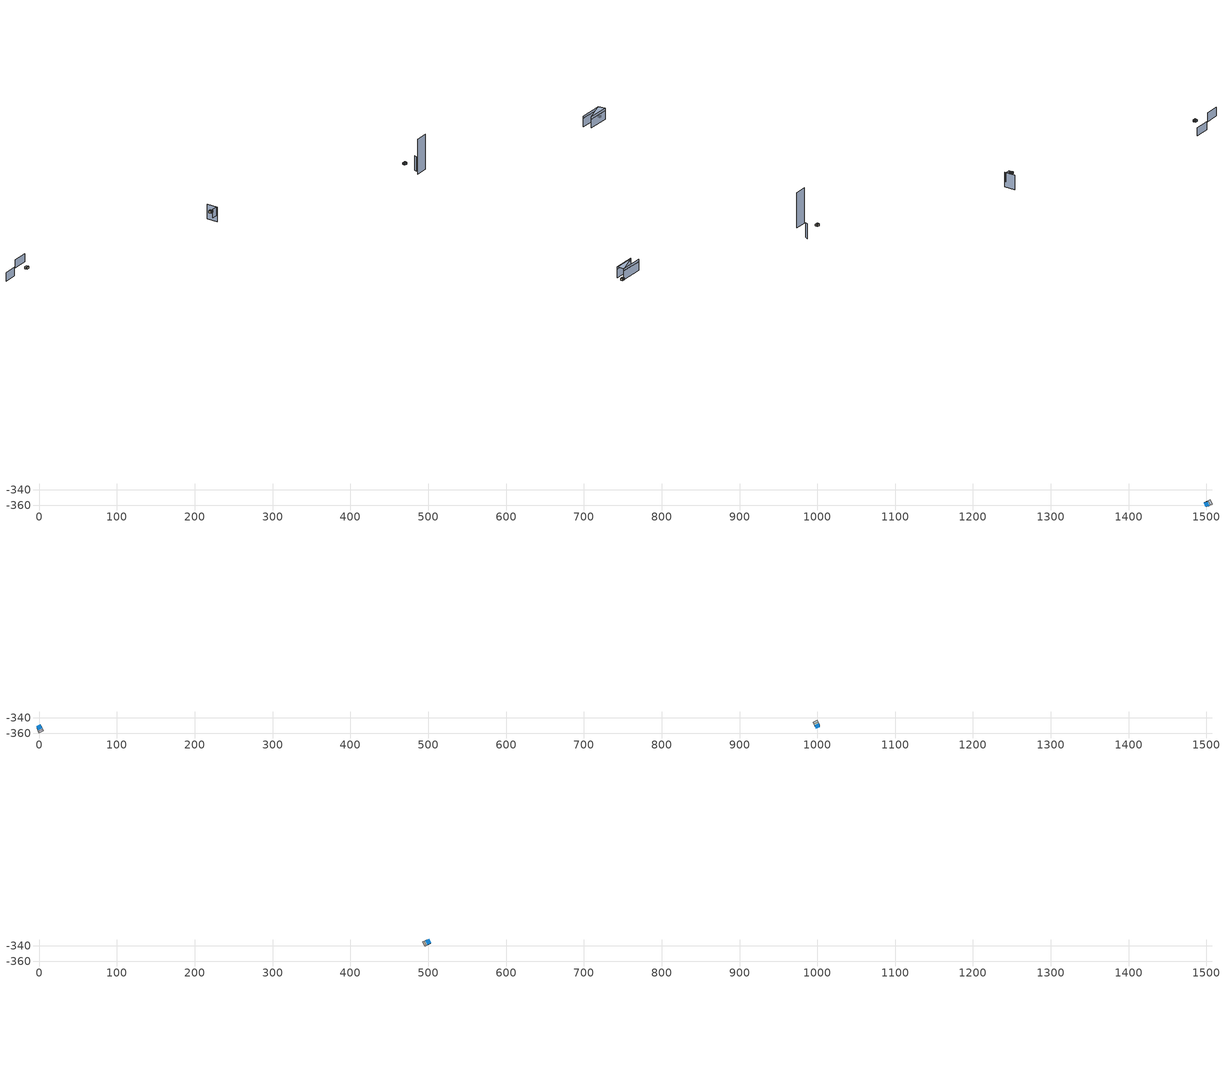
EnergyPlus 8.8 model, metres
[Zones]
3Perim
 floor adiabatic (115mmSandLimeBrick): 1498.83,-355.83 1502.48,-354.15 1505,-359.59 1501.35,-361.28 z0
 wall outside (U0-5): 1498.83,-355.83 1501.35,-361.28 z0:4.36
 wall to 3Core (115mmSandLimeBrick): 1505,-359.59 1502.48,-354.15 z0:4.36
 wall adiabatic (115mmSandLimeBrick): 1501.35,-361.28 1505,-359.59 / 1502.48,-354.15 1498.83,-355.83 z0:4.36
 window (Single): 1498.88,-355.92 1501.31,-361.19 z0.85:3.56
 ceiling adiabatic (115mmSandLimeBrick): 1498.83,-355.83 1501.35,-361.28 1504.39,-359.87 1501.88,-354.43 z4.36
 roof outside (U0-4): 1501.88,-354.43 1504.39,-359.87 1505,-359.59 1502.48,-354.15 z4.36
3Core
 floor adiabatic (115mmSandLimeBrick): 1502.48,-354.15 1504.59,-353.17 1507.11,-358.62 1505,-359.59 z0
 wall adiabatic (115mmSandLimeBrick): 1505,-359.59 1507.11,-358.62 1504.59,-353.17 1502.48,-354.15 z0:4.36
 ceiling adiabatic (115mmSandLimeBrick): 1502.48,-354.15 1505,-359.59 1506.76,-358.78 1504.24,-353.33 z4.36
 roof outside (U0-4): 1504.24,-353.33 1506.76,-358.78 1507.11,-358.62 1504.59,-353.17 z4.36
0Perim
 floor adiabatic (115mmSandLimeBrick): 2.78,-351.21 4.43,-354.88 -1.04,-357.34 -2.69,-353.68 z8.72
 wall outside (U0-5): 2.78,-351.21 -2.69,-353.68 z8.72:13.09
 wall to 0Core (115mmSandLimeBrick): -1.04,-357.34 4.43,-354.88 z8.72:13.09
 wall adiabatic (115mmSandLimeBrick): -2.69,-353.68 -1.04,-357.34 / 4.43,-354.88 2.78,-351.21 z8.72:13.09
 window (Single): 2.68,-351.25 -2.6,-353.64 z9.57:12.28
 ceiling adiabatic (115mmSandLimeBrick): 2.78,-351.21 -2.69,-353.68 -1.32,-356.73 4.15,-354.27 z13.09
 roof outside (U0-4): 4.15,-354.27 -1.32,-356.73 -1.04,-357.34 4.43,-354.88 z13.09
0Core
 floor adiabatic (115mmSandLimeBrick): 4.43,-354.88 5.38,-357 -0.09,-359.46 -1.04,-357.34 z8.72
 wall adiabatic (115mmSandLimeBrick): -1.04,-357.34 -0.09,-359.46 5.38,-357 4.43,-354.88 z8.72:13.09
 ceiling adiabatic (115mmSandLimeBrick): 4.43,-354.88 -1.04,-357.34 -0.24,-359.11 5.22,-356.64 z13.09
 roof outside (U0-4): 5.22,-356.64 -0.24,-359.11 -0.09,-359.46 5.38,-357 z13.09
2Perim
 floor adiabatic (115mmSandLimeBrick): 997.21,-351.79 995.61,-348.1 1001.12,-345.72 1002.71,-349.41 z8.72
 wall outside (U0-5): 997.21,-351.79 1002.71,-349.41 z8.72:13.09
 wall to 2Core (115mmSandLimeBrick): 1001.12,-345.72 995.61,-348.1 z8.72:13.09
 wall adiabatic (115mmSandLimeBrick): 1002.71,-349.41 1001.12,-345.72 / 995.61,-348.1 997.21,-351.79 z8.72:13.09
 window (Single): 997.3,-351.75 1002.62,-349.45 z9.57:12.28
 ceiling adiabatic (115mmSandLimeBrick): 997.21,-351.79 1002.71,-349.41 1001.39,-346.33 995.88,-348.71 z13.09
 roof outside (U0-4): 995.88,-348.71 1001.39,-346.33 1001.12,-345.72 995.61,-348.1 z13.09
2Core
 floor adiabatic (115mmSandLimeBrick): 995.61,-348.1 994.69,-345.97 1000.2,-343.59 1001.12,-345.72 z8.72
 wall adiabatic (115mmSandLimeBrick): 1001.12,-345.72 1000.2,-343.59 994.69,-345.97 995.61,-348.1 z8.72:13.09
 ceiling adiabatic (115mmSandLimeBrick): 995.61,-348.1 1001.12,-345.72 1000.35,-343.94 994.84,-346.32 z13.09
 roof outside (U0-4): 994.84,-346.32 1000.35,-343.94 1000.2,-343.59 994.69,-345.97 z13.09
1Perim
 floor adiabatic (115mmSandLimeBrick): 501.1,-337.94 497.41,-339.53 495.03,-334.03 498.72,-332.43 z13.09
 wall outside (U0-5): 501.1,-337.94 498.72,-332.43 z13.09:17.45
 wall to 1Core (115mmSandLimeBrick): 495.03,-334.03 497.41,-339.53 z13.09:17.45
 wall adiabatic (115mmSandLimeBrick): 498.72,-332.43 495.03,-334.03 / 497.41,-339.53 501.1,-337.94 z13.09:17.45
 window (Single): 501.06,-337.85 498.76,-332.52 z13.94:16.64
 ceiling adiabatic (115mmSandLimeBrick): 501.1,-337.94 498.72,-332.43 495.64,-333.76 498.02,-339.27 z17.45
 roof outside (U0-4): 498.02,-339.27 495.64,-333.76 495.03,-334.03 497.41,-339.53 z17.45
1Core
 floor adiabatic (115mmSandLimeBrick): 497.41,-339.53 495.27,-340.46 492.89,-334.95 495.03,-334.03 z13.09
 wall adiabatic (115mmSandLimeBrick): 495.03,-334.03 492.89,-334.95 495.27,-340.46 497.41,-339.53 z13.09:17.45
 ceiling adiabatic (115mmSandLimeBrick): 497.41,-339.53 495.03,-334.03 493.25,-334.79 495.63,-340.3 z17.45
 roof outside (U0-4): 495.63,-340.3 493.25,-334.79 492.89,-334.95 495.27,-340.46 z17.45
shading: -6.76,-321.86 29.07,-306.33 z0:18.93; -63.67,-371.9 -31.56,-356.89 / 513.57,-333.03 501.27,-338.34 / 1499.47,-357.28 1444.75,-380.91 / 1456.48,-394.72 1506.75,-373 z0:20.57; 504.8,-311.56 514.88,-336 / 1026.86,-344.37 1026.04,-351.11 z-13.82:21.18; 1030.99,-379.76 1003.52,-391.43 z0:84.06; 1499.47,-357.28 1444.75,-380.91 / 1456.48,-394.72 1506.75,-373 z20.57:26.17; 1456.48,-394.72 1506.75,-373 1499.47,-357.28 z26.17
[Site:GroundTemperature:BuildingSurface]
14, 14, 14, 14, 14, 14, 14, 14, 14, 14, 14, 14
[Site:GroundReflectance]
0.2, 0.2, 0.2, 0.2, 0.2, 0.2, 0.2, 0.2, 0.2, 0.2, 0.2, 0.2
[Site:GroundReflectance:SnowModifier]
1, 1
[Building]
Building: North Axis {deg}=0; Terrain=Suburbs; Loads Convergence Tolerance Value=.04; Temperature Convergence Tolerance Value {deltaC}=.4; Solar Distribution=MinimalShadowing; Maximum Number of Warmup Days=25
[Construction]
115mmSandLimeBrick: Plaster_0.005_115mmSandLimeBrick, Sand-Lime Brick_0.08_115mmSandLimeBrick, Plaster_0.08_115mmSandLimeBrick
U0-5: XPS Board_0.01_U0-5, General Concrete_0.2_U0-5
U0-4: XPS Board_0.06_U0-4, General Concrete_0.2_U0-4
Single: Generic Clear Glass 6mm_0.006_Single
[Material] Roughness=Rough; Thermal Absorptance=0.9
Name | Thickness {m} | Conductivity {W/m-K} | Density {kg/m3} | Specific Heat {J/kg-K} | Solar Absorptance | Visible Absorptance
Plaster_0.005_115mmSandLimeBrick | 0.005 | 1 | 2000 | 1130 | 0.6 | 0.6
Sand-Lime Brick_0.08_115mmSandLimeBrick | 0.08 | 0.56 | 1200 | 1000 | 0.6 | 0.6
Plaster_0.08_115mmSandLimeBrick | 0.08 | 1 | 2000 | 1130 | 0.6 | 0.6
XPS Board_0.01_U0-5 | 0.01 | 0.034 | 35 | 1400 | 0.6 | 0.6
General Concrete_0.2_U0-5; General Concrete_0.2_U0-4 | 0.2 | 2 | 2400 | 950 | 0.7 | 0.7
XPS Board_0.06_U0-4 | 0.06 | 0.034 | 35 | 1400 | 0.6 | 0.6
[WindowMaterial:Glazing]
Generic Clear Glass 6mm_0.006_Single: Optical Data Type=SpectralAverage; Window Glass Spectral Data Set=SpectralAverage; Thickness {m}=0.006; Solar Transmittance at Normal Incidence=0.68; Front Side Solar Reflectance at Normal Incidence=0.09; Back Side Solar Reflectance at Normal Incidence=0.1; Visible Transmittance at Normal Incidence=0.81; Front Side Visible Reflectance at Normal Incidence=0.11; Back Side Visible Reflectance at Normal Incidence=0.12; Infrared Transmittance at Normal Incidence=0; Front Side Infrared Hemispherical Emissivity=0.2; Back Side Infrared Hemispherical Emissivity=0.2; Conductivity {W/m-K}=0.9; Dirt Correction Factor for Solar and Visible Transmittance=1
[EnergyManagementSystem:Sensor]
Name | Output:Variable or Output:Meter Index Key | Output:Variable or Output:Meter
OutdoorTemp | Environment | Site Outdoor Air Drybulb Temperature
OutdoorRelHumid | Environment | Site Outdoor Air Relative Humidity
USRNATVENT_0Perim; USRNATVENT_1Perim; USRNATVENT_2Perim; USRNATVENT_3Perim | AllOff | Schedule Value
[Zone] Type=1; Multiplier=1; Zone Inside Convection Algorithm=TARP; Zone Outside Convection Algorithm=DOE-2
Name | Volume {m3} | Floor Area {m2}
0Perim; 1Perim; 2Perim; 3Perim | 105.211 | 24.1214
0Core; 1Core; 2Core; 3Core | 60.8451 | 13.9499
[People] Number of People Schedule=AllOn; Number of People Calculation Method=People/Area; People per Zone Floor Area {person/m2}=0.5; Fraction Radiant=0.3; Sensible Heat Fraction=AUTOCALCULATE; Carbon Dioxide Generation Rate {m3/s-W}=3.82e-08; Enable ASHRAE 55 Comfort Warnings=No; Mean Radiant Temperature Calculation Type=ZoneAveraged; Clothing Insulation Calculation Method=DynamicClothingModelASHRAE55; Thermal Comfort Model 1 Type=AdaptiveASH55
Name | Zone or ZoneList | Activity Level Schedule | Work Efficiency Schedule | Air Velocity Schedule
People 0Perim | 0Perim | 0PerimPeopleActivity | 0PerimWorkEfficiency | 0PerimAirVelocity
People 0Core | 0Core | 0CorePeopleActivity | 0CoreWorkEfficiency | 0CoreAirVelocity
People 1Perim | 1Perim | 1PerimPeopleActivity | 1PerimWorkEfficiency | 1PerimAirVelocity
People 1Core | 1Core | 1CorePeopleActivity | 1CoreWorkEfficiency | 1CoreAirVelocity
People 2Perim | 2Perim | 2PerimPeopleActivity | 2PerimWorkEfficiency | 2PerimAirVelocity
People 2Core | 2Core | 2CorePeopleActivity | 2CoreWorkEfficiency | 2CoreAirVelocity
People 3Perim | 3Perim | 3PerimPeopleActivity | 3PerimWorkEfficiency | 3PerimAirVelocity
People 3Core | 3Core | 3CorePeopleActivity | 3CoreWorkEfficiency | 3CoreAirVelocity
[ElectricEquipment] Schedule=AllOn; Design Level Calculation Method=Watts/Area; Watts per Zone Floor Area {W/m2}=35; Fraction Latent=0; Fraction Radiant=.2; Fraction Lost=0
Name | Zone or ZoneList
0Perim Equipment 1 | 0Perim
0Core Equipment 1 | 0Core
1Perim Equipment 1 | 1Perim
1Core Equipment 1 | 1Core
2Perim Equipment 1 | 2Perim
2Core Equipment 1 | 2Core
3Perim Equipment 1 | 3Perim
3Core Equipment 1 | 3Core
[Lights] Schedule=AllOn; Design Level Calculation Method=Watts/Area; Watts per Zone Floor Area {W/m2}=15; Return Air Fraction=0; Fraction Radiant=.42; Fraction Visible=.18; Fraction Replaceable=1
Name | Zone or ZoneList
0Perim General lighting | 0Perim
0Core General lighting | 0Core
1Perim General lighting | 1Perim
1Core General lighting | 1Core
2Perim General lighting | 2Perim
2Core General lighting | 2Core
3Perim General lighting | 3Perim
3Core General lighting | 3Core
[ZoneControl:Thermostat]
Name | Zone or ZoneList | Control Type Schedule | Control 1
0Perim Thermostat | 0Perim | 0PerimZoneControlTypeSched | Dual Setpoint - Zone 0Perim
0Core Thermostat | 0Core | 0CoreZoneControlTypeSched | Dual Setpoint - Zone 0Core
1Perim Thermostat | 1Perim | 1PerimZoneControlTypeSched | Dual Setpoint - Zone 1Perim
1Core Thermostat | 1Core | 1CoreZoneControlTypeSched | Dual Setpoint - Zone 1Core
2Perim Thermostat | 2Perim | 2PerimZoneControlTypeSched | Dual Setpoint - Zone 2Perim
2Core Thermostat | 2Core | 2CoreZoneControlTypeSched | Dual Setpoint - Zone 2Core
3Perim Thermostat | 3Perim | 3PerimZoneControlTypeSched | Dual Setpoint - Zone 3Perim
3Core Thermostat | 3Core | 3CoreZoneControlTypeSched | Dual Setpoint - Zone 3Core
[ThermostatSetpoint:DualSetpoint]
Name | Heating Setpoint Temperature Schedule | Cooling Setpoint Temperature Schedule
Dual Setpoint - Zone 0Perim | 0PerimHeating_SP_Sch | 0PerimCooling_SP_Sch
Dual Setpoint - Zone 0Core | 0CoreHeating_SP_Sch | 0CoreCooling_SP_Sch
Dual Setpoint - Zone 1Perim | 1PerimHeating_SP_Sch | 1PerimCooling_SP_Sch
Dual Setpoint - Zone 1Core | 1CoreHeating_SP_Sch | 1CoreCooling_SP_Sch
Dual Setpoint - Zone 2Perim | 2PerimHeating_SP_Sch | 2PerimCooling_SP_Sch
Dual Setpoint - Zone 2Core | 2CoreHeating_SP_Sch | 2CoreCooling_SP_Sch
Dual Setpoint - Zone 3Perim | 3PerimHeating_SP_Sch | 3PerimCooling_SP_Sch
Dual Setpoint - Zone 3Core | 3CoreHeating_SP_Sch | 3CoreCooling_SP_Sch
[Zone equipment]
0Perim: 0Perim Ideal Loads Air
0Core: 0Core Ideal Loads Air
1Perim: 1Perim Ideal Loads Air
1Core: 1Core Ideal Loads Air
2Perim: 2Perim Ideal Loads Air
2Core: 2Core Ideal Loads Air
3Perim: 3Perim Ideal Loads Air
3Core: 3Core Ideal Loads Air
[ZoneHVAC:IdealLoadsAirSystem] Maximum Heating Supply Air Temperature {C}=30; Minimum Cooling Supply Air Temperature {C}=18; Maximum Heating Supply Air Humidity Ratio {kgWater/kgDryAir}=0.01; Minimum Cooling Supply Air Humidity Ratio {kgWater/kgDryAir}=0.008; Heating Limit=NoLimit; Maximum Heating Air Flow Rate {m3/s}=100; Cooling Limit=NoLimit; Maximum Cooling Air Flow Rate {m3/s}=100; Heating Availability Schedule=AllOn; Cooling Availability Schedule=AllOn; Dehumidification Control Type=None; Humidification Control Type=None; Demand Controlled Ventilation Type=OccupancySchedule; Outdoor Air Economizer Type=NoEconomizer; Heat Recovery Type=None; Sensible Heat Recovery Effectiveness=0.7; Latent Heat Recovery Effectiveness=0.65
Name | Design Specification Outdoor Air Object
0Perim Ideal Loads Air | 0PerimMinFreshAir
0Core Ideal Loads Air | 0CoreMinFreshAir
1Perim Ideal Loads Air | 1PerimMinFreshAir
1Core Ideal Loads Air | 1CoreMinFreshAir
2Perim Ideal Loads Air | 2PerimMinFreshAir
2Core Ideal Loads Air | 2CoreMinFreshAir
3Perim Ideal Loads Air | 3PerimMinFreshAir
3Core Ideal Loads Air | 3CoreMinFreshAir
[DesignSpecification:OutdoorAir] Outdoor Air Method=Sum; Outdoor Air Flow per Person {m3/s-person}=0.002; Outdoor Air Flow per Zone Floor Area {m3/s-m2}=0.002; Outdoor Air Schedule=AllOn
0PerimMinFreshAir; 0CoreMinFreshAir; 1PerimMinFreshAir; 1CoreMinFreshAir; 2PerimMinFreshAir; 2CoreMinFreshAir; 3PerimMinFreshAir; 3CoreMinFreshAir
[ZoneVentilation:DesignFlowRate] Schedule=AllOn; Design Flow Rate Calculation Method=AirChanges/Hour; Air Changes per Hour {1/hr}=0; Ventilation Type=NATURAL; Fan Pressure Rise {Pa}=0; Fan Total Efficiency=1; Constant Term Coefficient=1; Temperature Term Coefficient=0; Velocity Term Coefficient=0; Velocity Squared Term Coefficient=0; Minimum Indoor Temperature {C}=18; Delta Temperature {deltaC}=1; Maximum Wind Speed {m/s}=40
Name | Zone or ZoneList
0Perim ScheduledVent | 0Perim
1Perim ScheduledVent | 1Perim
2Perim ScheduledVent | 2Perim
3Perim ScheduledVent | 3Perim
[EnergyManagementSystem:Actuator] Actuated Component Type=Schedule:Constant; Actuated Component Control Type=Schedule Value
Name | Actuated Component Unique
NATVENT_AVAIL_SCHED_ACTUATOR_0Perim | NATVENT_AVAIL_SCHED_0Perim
NATVENT_AVAIL_SCHED_ACTUATOR_1Perim | NATVENT_AVAIL_SCHED_1Perim
NATVENT_AVAIL_SCHED_ACTUATOR_2Perim | NATVENT_AVAIL_SCHED_2Perim
NATVENT_AVAIL_SCHED_ACTUATOR_3Perim | NATVENT_AVAIL_SCHED_3Perim
[EnergyManagementSystem:ProgramCallingManager]
My 0Perim_Setpoint_Schedule_Calculator_Example: BeginTimestepBeforePredictor; 0Perim_ErlEnforceBinary
My 1Perim_Setpoint_Schedule_Calculator_Example: BeginTimestepBeforePredictor; 1Perim_ErlEnforceBinary
My 2Perim_Setpoint_Schedule_Calculator_Example: BeginTimestepBeforePredictor; 2Perim_ErlEnforceBinary
My 3Perim_Setpoint_Schedule_Calculator_Example: BeginTimestepBeforePredictor; 3Perim_ErlEnforceBinary
[EnergyManagementSystem:Program]
0Perim_ErlEnforceBinary: IF (USRNATVENT_0Perim > 0); Set NATVENT_AVAIL_SCHED_ACTUATOR_0Perim = 1; ELSE; Set NATVENT_AVAIL_SCHED_ACTUATOR_0Perim = 0; ENDIF
1Perim_ErlEnforceBinary: IF (USRNATVENT_1Perim > 0); Set NATVENT_AVAIL_SCHED_ACTUATOR_1Perim = 1; ELSE; Set NATVENT_AVAIL_SCHED_ACTUATOR_1Perim = 0; ENDIF
2Perim_ErlEnforceBinary: IF (USRNATVENT_2Perim > 0); Set NATVENT_AVAIL_SCHED_ACTUATOR_2Perim = 1; ELSE; Set NATVENT_AVAIL_SCHED_ACTUATOR_2Perim = 0; ENDIF
3Perim_ErlEnforceBinary: IF (USRNATVENT_3Perim > 0); Set NATVENT_AVAIL_SCHED_ACTUATOR_3Perim = 1; ELSE; Set NATVENT_AVAIL_SCHED_ACTUATOR_3Perim = 0; ENDIF
[ZoneVentilation:WindandStackOpenArea] Opening Area {m2}=12.5617; Opening Effectiveness=0; Effective Angle {deg}=0; Height Difference {m}=0.676816; Discharge Coefficient for Opening=0.6; Minimum Indoor Temperature {C}=24; Maximum Indoor Temperature {C}=100; Delta Temperature {deltaC}=1; Minimum Outdoor Temperature {C}=22; Maximum Outdoor Temperature {C}=26; Maximum Wind Speed {m/s}=40
Name | Zone | Opening Area Fraction Schedule
0PerimNatVent_Buoy | 0Perim | NATVENT_AVAIL_SCHED_0Perim
1PerimNatVent_Buoy | 1Perim | NATVENT_AVAIL_SCHED_1Perim
2PerimNatVent_Buoy | 2Perim | NATVENT_AVAIL_SCHED_2Perim
3PerimNatVent_Buoy | 3Perim | NATVENT_AVAIL_SCHED_3Perim
[ZoneInfiltration:DesignFlowRate] Schedule=On; Design Flow Rate Calculation Method=AirChanges/Hour; Air Changes per Hour {1/hr}=2; Constant Term Coefficient=1; Temperature Term Coefficient=0; Velocity Term Coefficient=0; Velocity Squared Term Coefficient=0
Name | Zone or ZoneList
0PerimInfiltration | 0Perim
1PerimInfiltration | 1Perim
2PerimInfiltration | 2Perim
3PerimInfiltration | 3Perim
[WaterUse:Equipment]
Name | Peak Flow Rate {m3/s} | Flow Rate Fraction Schedule | Target Temperature Schedule | Hot Water Supply Temperature Schedule | Cold Water Supply Temperature Schedule
DHW 0Perim | 0 | equipOffice | DHW Supply Temperature 0Perim | DHW Supply Temperature 0Perim | DHW Mains Temperature 0Perim
DHW 0Core | 1.16249e-05 | 60HrWk | DHW Supply Temperature 0Core | DHW Supply Temperature 0Core | DHW Mains Temperature 0Core
DHW 1Perim | 0 | equipOffice | DHW Supply Temperature 1Perim | DHW Supply Temperature 1Perim | DHW Mains Temperature 1Perim
DHW 1Core | 1.16249e-05 | 60HrWk | DHW Supply Temperature 1Core | DHW Supply Temperature 1Core | DHW Mains Temperature 1Core
DHW 2Perim | 0 | equipOffice | DHW Supply Temperature 2Perim | DHW Supply Temperature 2Perim | DHW Mains Temperature 2Perim
DHW 2Core | 1.16249e-05 | 60HrWk | DHW Supply Temperature 2Core | DHW Supply Temperature 2Core | DHW Mains Temperature 2Core
DHW 3Perim | 0 | equipOffice | DHW Supply Temperature 3Perim | DHW Supply Temperature 3Perim | DHW Mains Temperature 3Perim
DHW 3Core | 1.16249e-05 | 60HrWk | DHW Supply Temperature 3Core | DHW Supply Temperature 3Core | DHW Mains Temperature 3Core
[Schedule:Constant]
On: On/Off, 1
0PerimPeopleActivity; 0CorePeopleActivity; 1PerimPeopleActivity; 1CorePeopleActivity; 2PerimPeopleActivity; 2CorePeopleActivity; 3PerimPeopleActivity; 3CorePeopleActivity: Any Number, 125.28
0PerimAirVelocity; 0CoreAirVelocity; 1PerimAirVelocity; 1CoreAirVelocity; 2PerimAirVelocity; 2CoreAirVelocity; 3PerimAirVelocity; 3CoreAirVelocity: Any Number, 0.2
0PerimWorkEfficiency; 0CoreWorkEfficiency; 1PerimWorkEfficiency; 1CoreWorkEfficiency; 2PerimWorkEfficiency; 2CoreWorkEfficiency; 3PerimWorkEfficiency; 3CoreWorkEfficiency: Any Number, 0
0PerimHeating_SP_Sch; 0PerimCooling_SP_Sch; 0CoreHeating_SP_Sch; 0CoreCooling_SP_Sch; 1PerimHeating_SP_Sch; 1PerimCooling_SP_Sch; 1CoreHeating_SP_Sch; 1CoreCooling_SP_Sch; 2PerimHeating_SP_Sch; 2PerimCooling_SP_Sch; 2CoreHeating_SP_Sch; 2CoreCooling_SP_Sch; 3PerimHeating_SP_Sch; 3PerimCooling_SP_Sch; 3CoreHeating_SP_Sch; 3CoreCooling_SP_Sch: Temperature, 24
0PerimZoneControlTypeSched; 0CoreZoneControlTypeSched; 1PerimZoneControlTypeSched; 1CoreZoneControlTypeSched; 2PerimZoneControlTypeSched; 2CoreZoneControlTypeSched; 3PerimZoneControlTypeSched; 3CoreZoneControlTypeSched: Any Number, 4
NATVENT_AVAIL_SCHED_0Perim; NATVENT_AVAIL_SCHED_1Perim; NATVENT_AVAIL_SCHED_2Perim; NATVENT_AVAIL_SCHED_3Perim: Fraction, 1
DHW Supply Temperature 0Perim; DHW Supply Temperature 0Core; DHW Supply Temperature 1Perim; DHW Supply Temperature 1Core; DHW Supply Temperature 2Perim; DHW Supply Temperature 2Core; DHW Supply Temperature 3Perim; DHW Supply Temperature 3Core: Temperature, 65
DHW Mains Temperature 0Perim; DHW Mains Temperature 0Core; DHW Mains Temperature 1Perim; DHW Mains Temperature 1Core; DHW Mains Temperature 2Perim; DHW Mains Temperature 2Core; DHW Mains Temperature 3Perim; DHW Mains Temperature 3Core: Temperature, 10
[Schedule:Year]
AllOn: AllOn, 1, 1, 12, 31
equipOffice: equipOffice, 1, 1, 12, 31
AllOff: AllOff, 1, 1, 12, 31
60HrWk: 60HrWk, 1, 1, 12, 31
[Schedule:Week:Daily]
AllOn: AllOn, AllOn, AllOn, AllOn, AllOn, AllOn, AllOn, AllOn, AllOn, AllOn, AllOn, AllOn
equipOffice: equipOfficeWeekEnd, equipOffice, equipOffice, equipOffice, equipOffice, equipOffice, equipOfficeWeekEnd, equipOfficeWeekEnd, equipOffice, equipOffice, equipOffice, equipOffice
AllOff: AllOff, AllOff, AllOff, AllOff, AllOff, AllOff, AllOff, AllOff, AllOff, AllOff, AllOff, AllOff
60HrWk: 60HrWkDay, 60HrWkDay, 60HrWkDay, 60HrWkDay, 60HrWkDay, 60HrWkDay, 60HrWkDay, 60HrWkDay, 60HrWkDay, 60HrWkDay, 60HrWkDay, 60HrWkDay
[Schedule:Day:Hourly]
AllOn: 1, 1, 1, 1, 1, 1, 1, 1, 1, 1, 1, 1, 1, 1, 1, 1, 1, 1, 1, 1, 1, 1, 1, 1
equipOffice; equipOfficeWeekEnd: 0.1, 0.1, 0.1, 0.1, 0.1, 0.1, 0.1, 0.2, 0.4, 0.6, 0.8, 0.8, 0.4, 0.6, 0.8, 0.8, 0.4, 0.2, 0.1, 0.1, 0.1, 0.1, 0.1, 0.1
AllOff: 0, 0, 0, 0, 0, 0, 0, 0, 0, 0, 0, 0, 0, 0, 0, 0, 0, 0, 0, 0, 0, 0, 0, 0
60HrWkDay: 0.2, 0.2, 0.2, 0.2, 0.2, 0.2, 0.2, 0.4, 0.8, 0.8, 1, 1, 0.8, 1, 1, 1, 0.8, 0.4, 0.2, 0.2, 0.2, 0.2, 0.2, 0.2
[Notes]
----  This file was generated with Archsim v.4.0.2.17
-------------------------ERL SENSORS--------------------------
115mmSandLimeBrick GasType: Partition
